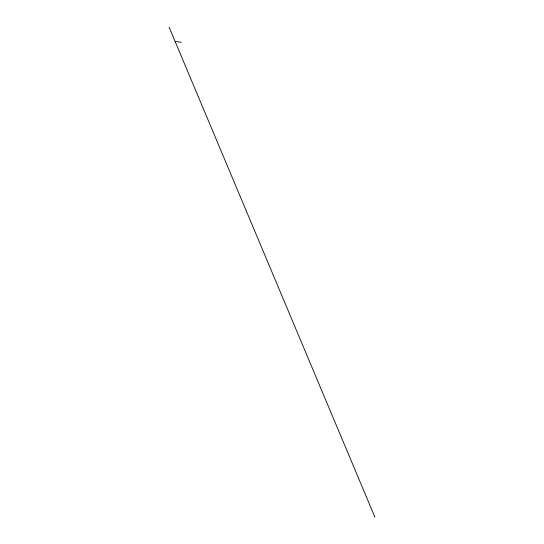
<?xml version="1.0" encoding="UTF-8"?>
<svg xmlns="http://www.w3.org/2000/svg" width="544" height="544" viewBox="0 0 544 544"><rect width="100%" height="100%" fill="white"/><g stroke="black" fill="none" stroke-linecap="round" stroke-linejoin="round"><path stroke-width="0.82" d="M175.134 41.5L181.342 42.262M374.367 516.44L374.877 516.508M169.123 27.2L374.755 516.8L374.564 516.324"/></g></svg>
